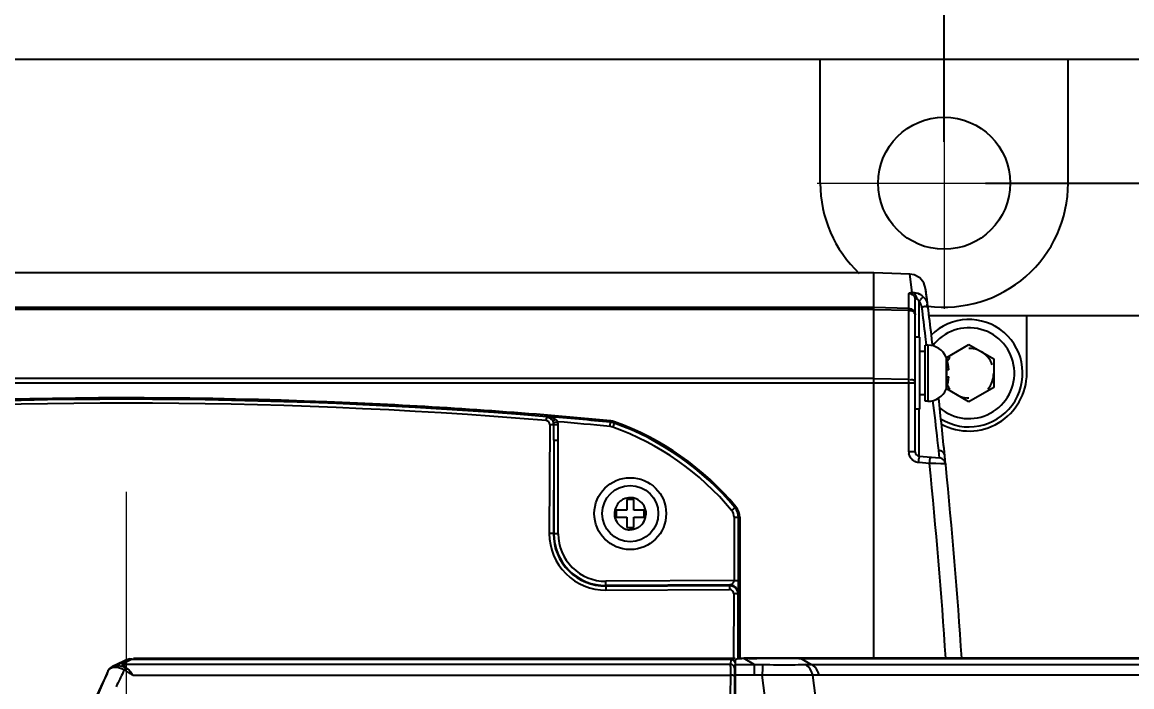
# Model space of a CAD drawing. Header units: millimetres. Extents: x 4086 to 8300, y 123 to 1549.
# Drawn here: x 6932.86 to 6973.16, y 648.55 to 672.7 of the extents above; entities that cross this region are included whole.
import ezdxf

# ---------------------------------------------------------------- set-up
doc = ezdxf.new("R2010")
doc.units = ezdxf.units.MM
doc.linetypes.add('CENTER2', pattern=[28.575, 19.05, -3.175, 3.175, -3.175])
doc.layers.add('中心线层', color=7, linetype='CENTER2', lineweight=0)
doc.layers.add('轮廓实线层', color=7, linetype='Continuous', lineweight=30)
doc.styles.add('思源黑', font='SourceHanSansCN-Normal.ttf')
doc.dimstyles.new('尺寸标注_3_10比例', dxfattribs={"dimtxt": 7, "dimasz": 6, "dimexe": 2, "dimexo": 1.5, "dimgap": 1, "dimtad": 1, "dimdec": 1, "dimlfac": 3.333333, "dimdsep": 46, "dimtxsty": '思源黑', "dimcen": 0.09, "dimadec": 0, "dimazin": 0, "dimtp": 0.01, "dimtm": 0.01, "dimtfac": 1, "dimtdec": 1, "dimtofl": 0, "dimtmove": 0, "dimatfit": 3, "dimfxl": 0, "dimtolj": 1, "dimarcsym": 0})

# ---------------------------------------------------------------- blocks, each defined once
blk = doc.blocks.new('*D2695')
at = {"layer": 'Defpoints', "color": 0}
for p in [(6966.344, 685.272), (6906.344, 666.846), (6966.344, 666.846)]:
    blk.add_point(p, dxfattribs=at)
at = {"layer": '轮廓实线层', "color": 0, "lineweight": -2}
for p, q in [((6906.344, 668.346), (6906.344, 687.272)), ((6966.344, 668.346), (6966.344, 687.272)), ((6912.344, 685.272), (6960.344, 685.272))]:
    blk.add_line(p, q, dxfattribs=at)
at = {"layer": '轮廓实线层', "color": 0}
for points in [[(6912.344, 686.272), (6912.344, 684.272), (6906.344, 685.272)], [(6960.344, 684.272), (6960.344, 686.272), (6966.344, 685.272)]]:
    blk.add_solid(points, dxfattribs=at)
at = {"layer": '轮廓实线层', "color": 0, "insert": (6936.344, 690.176), "char_height": 7, "attachment_point": 5, "style": '思源黑'}
blk.add_mtext('\\A1;200±0.1', dxfattribs=at)
blk = doc.blocks.new('*D2696')
at = {"layer": 'Defpoints', "color": 0}
for p in [(6966.344, 666.846), (6966.344, 606.846), (7038.283, 606.846)]:
    blk.add_point(p, dxfattribs=at)
at = {"layer": '轮廓实线层', "color": 0, "lineweight": -2}
for p, q in [((6967.844, 666.846), (7040.283, 666.846)), ((7038.283, 660.846), (7038.283, 612.846)), ((6967.844, 606.846), (7040.283, 606.846))]:
    blk.add_line(p, q, dxfattribs=at)
at = {"layer": '轮廓实线层', "color": 0}
for points in [[(7039.283, 660.846), (7037.283, 660.846), (7038.283, 666.846)], [(7037.283, 612.846), (7039.283, 612.846), (7038.283, 606.846)]]:
    blk.add_solid(points, dxfattribs=at)
at = {"layer": '轮廓实线层', "color": 0, "insert": (7033.379, 636.846), "char_height": 7, "attachment_point": 5, "rotation": 90, "style": '思源黑'}
blk.add_mtext('\\A1;200±0.1', dxfattribs=at)

msp = doc.modelspace()

# ---------------------------------------------------------------- linework, layer by layer
for p, q in [((6984.344, 671.346), (6904.844, 671.346)), ((6961.844, 666.846), (6961.844, 671.346)), ((6970.844, 666.846), (6970.844, 671.346)), ((6963.794, 663.587), (6851.937, 663.587)), ((6965.096, 663.541), (6963.794, 663.587)), ((6963.794, 649.584), (6963.794, 663.587)), ((6965.181, 662.881), (6965.095, 663.541)), ((6965.062, 657.086), (6965.062, 662.845)), ((6965.752, 662.372), (6965.671, 663.018)), ((6965.262, 662.726), (6965.294, 662.608)), ((6965.294, 657.086), (6965.294, 662.608)), ((6965.431, 661.251), (6965.431, 662.555)), ((6853.517, 662.348), (6963.794, 662.348)), ((6963.794, 662.26), (6853.622, 662.26)), ((6963.794, 662.348), (6965.062, 662.304)), ((6963.794, 662.26), (6965.062, 662.23)), ((6965.793, 662.046), (6986.594, 662.046)), ((6969.344, 659.946), (6969.344, 662.046)), ((6965.444, 661.251), (6965.294, 661.251)), ((6965.444, 661.251), (6965.444, 658.642)), ((6965.704, 660.961), (6965.666, 661.277)), ((6965.747, 660.966), (6965.657, 660.966)), ((6965.657, 658.926), (6965.657, 660.966)), ((6965.747, 660.966), (6965.747, 658.926)), ((6966.419, 660.51), (6967.244, 660.986)), ((6967.244, 660.986), (6968.144, 660.466)), ((6965.657, 660.731), (6965.444, 660.731)), ((6966.411, 660.523), (6966.411, 659.373)), ((6966.411, 660.523), (6966.438, 660.456)), ((6966.438, 660.456), (6966.432, 660.456)), ((6968.144, 660.466), (6968.144, 659.427)), ((6966.516, 660.074), (6966.432, 660.074)), ((6963.794, 659.748), (6856.337, 659.748)), ((6856.443, 659.594), (6965.294, 659.594)), ((6963.794, 659.748), (6965.062, 659.725)), ((6966.432, 659.819), (6966.516, 659.819)), ((6967.244, 658.907), (6966.41, 659.389)), ((6966.438, 659.436), (6966.411, 659.369)), ((6966.411, 659.373), (6966.411, 659.369)), ((6966.432, 659.436), (6966.437, 659.436)), ((6968.144, 659.427), (6967.244, 658.907)), ((6965.657, 659.162), (6965.444, 659.162)), ((6965.747, 658.926), (6965.657, 658.926)), ((6965.444, 658.641), (6965.294, 658.641)), ((6965.431, 656.936), (6965.431, 658.641)), ((6951.922, 658.373), (6951.901, 658.366)), ((6952.025, 658.076), (6952.006, 654.122)), ((6952.31, 658.184), (6952.162, 658.144)), ((6952.325, 658.069), (6952.172, 658.068)), ((6954.212, 658.01), (6954.232, 658.213)), ((6954.377, 658.18), (6954.308, 657.989)), ((6952.172, 657.508), (6952.327, 657.508)), ((6952.172, 657.508), (6952.172, 654.114)), ((6952.327, 654.114), (6952.327, 657.508)), ((6965.294, 657.086), (6965.062, 657.086)), ((6965.431, 656.936), (6966.177, 656.871)), ((6966.164, 656.991), (6966.148, 657.138)), ((6966.177, 656.871), (6966.164, 656.991)), ((6965.813, 656.663), (6965.418, 656.697)), ((6966.035, 656.66), (6965.813, 656.663)), ((6966.222, 656.657), (6966.035, 656.66)), ((6966.395, 656.656), (6966.398, 656.626)), ((6955.071, 655.356), (6954.816, 655.356)), ((6954.816, 655.356), (6954.816, 654.974)), ((6955.071, 654.974), (6955.071, 655.356)), ((6954.816, 654.974), (6954.434, 654.974)), ((6954.434, 654.974), (6954.434, 654.719)), ((6955.454, 654.974), (6955.071, 654.974)), ((6955.454, 654.719), (6955.454, 654.974)), ((6958.781, 655.094), (6958.624, 654.964)), ((6954.434, 654.719), (6954.816, 654.719)), ((6954.816, 654.719), (6954.816, 654.336)), ((6955.071, 654.719), (6955.454, 654.719)), ((6955.071, 654.336), (6955.071, 654.719)), ((6958.716, 654.711), (6958.919, 654.711)), ((6958.716, 654.711), (6958.716, 652.413)), ((6958.872, 652.413), (6958.872, 654.711)), ((6958.919, 654.711), (6958.919, 649.585)), ((6952.327, 654.114), (6952.156, 654.114)), ((6954.816, 654.336), (6955.071, 654.336)), ((6958.716, 652.413), (6954.061, 652.389)), ((6954.062, 652.234), (6954.061, 652.389)), ((6958.716, 652.413), (6958.872, 652.413)), ((6958.561, 652.257), (6954.062, 652.234)), ((6954.062, 652.209), (6954.062, 652.234)), ((6954.062, 652.209), (6958.551, 652.232)), ((6954.062, 652.209), (6954.063, 652.066)), ((6954.063, 652.066), (6958.552, 652.09)), ((6958.551, 652.232), (6958.552, 652.09)), ((6958.702, 651.939), (6958.699, 649.56)), ((6958.862, 651.958), (6958.852, 651.932)), ((6958.852, 651.932), (6958.848, 649.586)), ((6936.862, 649.557), (6936.471, 649.367)), ((6936.762, 649.553), (6936.557, 649.489)), ((6936.862, 649.56), (6936.762, 649.553)), ((6936.862, 649.549), (6936.862, 649.56)), ((6936.862, 649.557), (6958.602, 649.557)), ((6958.751, 649.585), (6936.911, 649.585)), ((6958.602, 649.557), (6958.587, 649.367)), ((6958.66, 649.548), (6958.602, 649.56)), ((6958.602, 649.557), (6958.602, 649.56)), ((6958.769, 624.162), (6958.769, 649.531)), ((6959.21, 649.585), (6958.904, 649.585)), ((6959.441, 649.367), (6959.052, 649.596)), ((6959.178, 649.596), (6959.068, 649.596)), ((6959.211, 649.596), (6959.178, 649.596)), ((6959.251, 649.596), (6959.211, 649.596)), ((6959.25, 649.586), (6959.348, 649.585)), ((6959.443, 649.596), (6959.251, 649.596)), ((6959.348, 649.585), (6959.446, 649.585)), ((6959.546, 649.595), (6959.443, 649.596)), ((6959.446, 649.585), (6959.542, 649.585)), ((6960.57, 649.584), (6959.543, 649.585)), ((6959.844, 649.595), (6959.546, 649.595)), ((6960.463, 649.595), (6959.844, 649.595)), ((6961.032, 649.596), (6960.463, 649.595)), ((6961.031, 649.584), (6960.57, 649.584)), ((6961.063, 649.596), (6961.032, 649.596)), ((7000.702, 649.596), (6961.063, 649.596)), ((6961.121, 649.584), (7000.699, 649.584)), ((6961.124, 649.596), (6961.514, 649.367)), ((6935.97, 649.118), (6935.94, 648.983)), ((6935.971, 649.12), (6935.97, 649.118)), ((6936.557, 649.489), (6936.145, 649.289)), ((6958.587, 649.367), (6936.471, 649.367)), ((6936.557, 649.489), (6936.503, 649.46)), ((6936.569, 649.166), (6936.536, 649.1)), ((6936.591, 649.199), (6936.569, 649.166)), ((6936.648, 649.247), (6936.63, 649.24)), ((6936.63, 649.24), (6936.693, 649.203)), ((6958.584, 649.291), (6958.587, 649.367)), ((6958.736, 649.221), (6958.733, 649.173)), ((6958.748, 649.368), (6958.736, 649.221)), ((6958.769, 649.367), (6959.441, 649.367)), ((6959.441, 649.367), (6959.441, 648.983)), ((6961.514, 649.367), (7001.757, 649.367)), ((6936.88, 648.983), (6958.581, 648.983)), ((6959.441, 648.983), (6958.769, 648.983)), ((7002.042, 648.983), (6961.798, 648.983))]:
    msp.add_line(p, q)
for points in [[(6965.455, 663.406), (6965.255, 663.514), (6965.095, 663.541)], [(6965.67, 663.018), (6965.601, 663.231), (6965.455, 663.406)], [(6952.232, 658.267), (6952.261, 658.243), (6952.288, 658.214), (6952.31, 658.184)], [(6952.325, 658.069), (6952.323, 658.108), (6952.318, 658.146), (6952.31, 658.184)], [(6958.751, 649.423), (6958.739, 649.47), (6958.709, 649.515), (6958.66, 649.548)], [(6959.25, 649.585), (6959.237, 649.586), (6959.224, 649.586), (6959.21, 649.585)], [(6961.063, 649.584), (6961.053, 649.584), (6961.042, 649.584), (6961.031, 649.584)], [(6961.063, 649.584), (6961.083, 649.585), (6961.102, 649.585), (6961.121, 649.585)], [(6935.97, 649.118), (6934.328, 645.268), (6933.64, 642.546)], [(6936.144, 649.288), (6936.047, 649.221), (6935.979, 649.135), (6935.971, 649.12)], [(6936.569, 649.166), (6936.536, 649.183), (6936.503, 649.198), (6936.47, 649.212)], [(6936.63, 649.24), (6936.612, 649.225), (6936.591, 649.199)], [(6936.693, 649.203), (6936.677, 649.218), (6936.662, 649.232), (6936.648, 649.247)]]:
    msp.add_lwpolyline(points)
for centre, radius in [((6966.344, 666.846), 2.4), ((6954.944, 654.846), 1.305), ((6954.944, 654.846), 1.02)]:
    msp.add_circle(centre, radius)
for centre, radius, start, end in [((6966.344, 666.846), 4.5, 180, 226.7586), ((6966.344, 666.846), 4.5, 262.4407, 0), ((6965.188, 662.33), 0.555, 55.6461, 61.8867), ((6744.004, 634.548), 223.487, 6.77961, 7.3189), ((6962.909, 665.021), 3.527, 315.6408, 317.1113), ((6965.181, 662.302), 0.355, 7.1948, 45.3452), ((6965.178, 662.316), 0.571, 45.5007, 55.6541), ((6744.044, 634.55), 223.228, 6.87656, 7.15196), ((6967.244, 659.946), 1.95, 237.944, 134.9421), ((6967.244, 659.946), 1.65, 229.6258, 143.2503), ((6965.747, 660.246), 0.72, 22.6199, 90), ((6967.244, 659.946), 0.9, 69.9997, 90), ((6965.027, 659.946), 1.495, 4.8938, 19.9521), ((6967.244, 659.946), 0.9, 139.9976, 151.9724), ((6967.244, 659.946), 0.9, 19.9976, 60), ((6965.027, 659.946), 1.411, 354.8143, 5.1857), ((6967.244, 659.946), 2.1, 241.5135, 0), ((6965.027, 659.946), 1.495, 340.0479, 355.1062), ((6967.244, 659.946), 0.9, 319.9976, 0), ((6965.747, 659.646), 0.72, 270, 337.3801), ((6967.244, 659.946), 0.9, 208.0276, 220.0024), ((6936.644, 474.251), 184.746, 85.26292, 94.73728), ((6936.644, 474.337), 184.52, 85.26097, 94.73924), ((6785.044, 637.04), 182.215, 6.44965, 6.90532), ((6744.004, 634.548), 223.487, 5.75312, 6.29768), ((6967.244, 659.946), 0.9, 249.9997, 270), ((6937.961, 489.927), 169.023, 84.47751, 85.26215), ((6951.875, 658.067), 0.298, 0.2369, 14.9591), ((6784.456, 657.958), 167.716, 359.84626, 0.03759), ((6937.961, 489.927), 168.867, 84.47752, 85.12576), ((6871.52, 657.514), 80.807, 359.99571, 0.39357), ((6954.174, 657.615), 0.397, 70.2548, 84.4751), ((6954.174, 657.615), 0.553, 70.2548, 84.4751), ((6954.174, 657.615), 0.6, 70.2548, 84.4751), ((6950.93, 648.577), 10, 39.6964, 70.2548), ((6950.93, 648.577), 10.156, 39.6964, 70.2548), ((6950.93, 648.577), 10.203, 39.6964, 70.2548), ((6784.684, 637.001), 182.578, 6.3321, 6.44894), ((6965.446, 657.086), 0.384, 180.0431, 188.5234), ((6965.444, 657.086), 0.15, 180, 265), ((6966.156, 656.632), 0.24, 5.6898, 85), ((6748.695, 634.965), 218.778, 5.69856, 5.76738), ((6748.706, 634.965), 218.188, 3.84346, 5.70712), ((6748.695, 634.965), 218.778, 3.83304, 5.68199), ((6954.943, 654.847), 0.576, 115.1801, 129.0292), ((6954.943, 654.841), 0.583, 67.9439, 76.101), ((6954.943, 654.845), 0.578, 6.5115, 37.0938), ((6958.319, 654.711), 0.397, 359.9996, 39.6964), ((6958.319, 654.711), 0.553, 0, 39.6964), ((6958.319, 654.711), 0.6, 0, 39.6964), ((6954.928, 654.833), 0.556, 215.3856, 222.48), ((6954.053, 654.113), 2.047, 179.7461, 270.2928), ((6954.052, 654.106), 1.897, 179.7395, 270.3057), ((6954.053, 654.114), 1.881, 180, 270.2969), ((6954.053, 654.114), 1.725, 180, 270.2969), ((6940.762, 652.378), 18.11, 359.6782, 0.111), ((6958.554, 651.935), 0.296, 49.8144, 60.2322), ((6958.696, 648.665), 3.273, 89.1702, 89.9), ((6945.206, 652.353), 13.666, 359.3065, 359.6784), ((6936.848, 648.889), 0.667, 108.8502, 115.8257), ((6936.914, 649.037), 0.556, 112.8858, 119.4955), ((6936.87, 649.058), 0.52, 109.2811, 115.5328), ((6936.908, 648.946), 0.639, 102.7455, 109.1773), ((6936.174, 649.014), 0.229, 145.5236, 152.524), ((6936.308, 648.952), 0.374, 108.6994, 115.8809), ((6936.846, 648.892), 0.664, 121.1324, 136.4654), ((6988.239, 648.851), 29.658, 179.4071, 179.7464), ((6971.391, 649.033), 12.809, 178.847, 179.442), ((6960.551, 694.128), 44.771, 268.9726, 270.3393), ((6960.654, 677.677), 28.32, 270.3288, 271.2629), ((7040.057, 598.833), 115.079, 154.10015, 154.40163), ((8953.816, 636.846), 1995.272, 179.651495, 180.348505), ((8875.714, 637.08), 1917.02, 179.645758, 180.005471), ((6967.734, 649.01), 9.003, 179.6531, 180.1412), ((6971.279, 649.015), 12.547, 180.1241, 180.2827), ((6959.441, 634.474), 14.508, 88.828, 89.9988), ((6961.798, 640.678), 8.304, 89.9993, 91.5496)]:
    msp.add_arc(centre, radius, start, end)
for points, knots in [([(6965.062, 662.845), (6965.063, 662.855), (6965.109, 662.885), (6965.153, 662.875), (6965.188, 662.875)], [0, 0, 0, 0, 0.205999, 1, 1, 1, 1]), ([(6965.339, 662.644), (6965.327, 662.641), (6965.308, 662.635), (6965.294, 662.616), (6965.294, 662.608)], [0, 0, 0, 0, 0.605236, 1, 1, 1, 1]), ([(6965.319, 662.74), (6965.325, 662.724), (6965.334, 662.692), (6965.338, 662.66), (6965.339, 662.644)], [0, 0, 0, 0, 0.509933, 1, 1, 1, 1]), ([(6965.431, 662.555), (6965.421, 662.581), (6965.402, 662.621), (6965.355, 662.648), (6965.339, 662.644)], [0, 0, 0, 0, 0.622737, 1, 1, 1, 1]), ([(6965.579, 662.724), (6965.576, 662.71), (6965.54, 662.677), (6965.514, 662.643), (6965.493, 662.62)], [0, 0, 0, 0, 0.305092, 1, 1, 1, 1]), ([(6965.718, 662.521), (6965.722, 662.501), (6965.725, 662.457), (6965.713, 662.414), (6965.704, 662.393)], [0, 0, 0, 0, 0.473256, 1, 1, 1, 1]), ([(6965.062, 662.23), (6965.116, 662.228), (6965.186, 662.223), (6965.278, 662.158), (6965.248, 662.113), (6965.232, 662.099)], [0, 0, 0, 0, 0.575202, 0.776098, 1, 1, 1, 1]), ([(6965.752, 662.372), (6965.755, 662.351), (6965.631, 662.379), (6965.587, 662.349), (6965.535, 662.342)], [0, 0, 0, 0, 0.287922, 1, 1, 1, 1]), ([(6965.294, 659.603), (6965.294, 659.651), (6965.212, 659.725), (6965.136, 659.702), (6965.11, 659.692)], [0, 0, 0, 0, 0.633043, 1, 1, 1, 1]), ([(6954.232, 658.213), (6951.357, 658.491), (6939.649, 659.317), (6927.861, 659.064), (6919.056, 658.213)], [0, 0, 0, 0, 0.246151, 1, 1, 1, 1]), ([(6951.901, 658.366), (6951.9, 658.362), (6951.898, 658.315), (6951.892, 658.269), (6951.888, 658.226)], [0, 0, 0, 0, 0.08337, 1, 1, 1, 1]), ([(6952.033, 658.33), (6952.016, 658.341), (6951.98, 658.36), (6951.941, 658.37), (6951.922, 658.373)], [0, 0, 0, 0, 0.51274, 1, 1, 1, 1]), ([(6952.172, 658.068), (6952.166, 658.07), (6952.117, 658.075), (6952.068, 658.076), (6952.025, 658.076)], [0, 0, 0, 0, 0.127156, 1, 1, 1, 1]), ([(6952.033, 658.33), (6952.042, 658.326), (6952.066, 658.323), (6952.088, 658.329), (6952.099, 658.334)], [0, 0, 0, 0, 0.46087, 1, 1, 1, 1]), ([(6952.114, 658.248), (6952.103, 658.265), (6952.078, 658.295), (6952.048, 658.32), (6952.033, 658.33)], [0, 0, 0, 0, 0.524569, 1, 1, 1, 1]), ([(6952.114, 658.248), (6952.126, 658.238), (6952.173, 658.242), (6952.21, 658.255), (6952.232, 658.267)], [0, 0, 0, 0, 0.389065, 1, 1, 1, 1]), ([(6952.162, 658.144), (6952.157, 658.163), (6952.144, 658.199), (6952.125, 658.233), (6952.114, 658.248)], [0, 0, 0, 0, 0.515537, 1, 1, 1, 1]), ([(6965.109, 656.9), (6965.099, 656.92), (6965.08, 656.962), (6965.07, 657.007), (6965.066, 657.029)], [0, 0, 0, 0, 0.500335, 1, 1, 1, 1]), ([(6965.418, 656.697), (6965.423, 656.753), (6965.404, 656.807), (6965.454, 656.934), (6965.431, 656.936)], [0, 0, 0, 0, 0.706583, 1, 1, 1, 1]), ([(6965.825, 656.902), (6965.848, 656.9), (6965.798, 656.773), (6965.817, 656.719), (6965.813, 656.663)], [0, 0, 0, 0, 0.293418, 1, 1, 1, 1]), ([(6966.245, 657.113), (6966.23, 657.121), (6966.198, 657.132), (6966.164, 657.138), (6966.148, 657.138)], [0, 0, 0, 0, 0.508675, 1, 1, 1, 1]), ([(6966.33, 657.044), (6966.319, 657.058), (6966.294, 657.086), (6966.262, 657.105), (6966.245, 657.113)], [0, 0, 0, 0, 0.492273, 1, 1, 1, 1]), ([(6966.366, 656.95), (6966.364, 656.967), (6966.356, 657), (6966.34, 657.03), (6966.33, 657.044)], [0, 0, 0, 0, 0.483394, 1, 1, 1, 1]), ([(6966.395, 656.656), (6966.394, 656.671), (6966.304, 656.635), (6966.265, 656.657), (6966.222, 656.657)], [0, 0, 0, 0, 0.260201, 1, 1, 1, 1]), ([(6955.174, 654.323), (6955.189, 654.329), (6955.218, 654.341), (6955.245, 654.355), (6955.259, 654.363)], [0, 0, 0, 0, 0.502353, 1, 1, 1, 1]), ([(6955.259, 654.363), (6955.269, 654.369), (6955.29, 654.383), (6955.309, 654.398), (6955.318, 654.406)], [0, 0, 0, 0, 0.497102, 1, 1, 1, 1]), ([(6952.156, 654.114), (6952.151, 654.117), (6952.099, 654.118), (6952.051, 654.122), (6952.006, 654.122)], [0, 0, 0, 0, 0.098926, 1, 1, 1, 1]), ([(6954.867, 654.262), (6954.88, 654.26), (6954.906, 654.26), (6954.932, 654.265), (6954.944, 654.269)], [0, 0, 0, 0, 0.501922, 1, 1, 1, 1]), ([(6954.944, 654.269), (6954.956, 654.265), (6954.981, 654.262), (6955.006, 654.265), (6955.018, 654.268)], [0, 0, 0, 0, 0.493059, 1, 1, 1, 1]), ([(6958.561, 652.257), (6958.568, 652.263), (6958.635, 652.278), (6958.695, 652.332), (6958.712, 652.386)], [0, 0, 0, 0, 0.140086, 1, 1, 1, 1]), ([(6958.712, 652.386), (6958.713, 652.391), (6958.715, 652.4), (6958.716, 652.409), (6958.716, 652.413)], [0, 0, 0, 0, 0.499428, 1, 1, 1, 1]), ([(6958.626, 652.07), (6958.615, 652.076), (6958.591, 652.086), (6958.565, 652.09), (6958.552, 652.09)], [0, 0, 0, 0, 0.500259, 1, 1, 1, 1]), ([(6958.852, 651.932), (6958.845, 651.94), (6958.801, 651.93), (6958.769, 651.938), (6958.744, 651.938)], [0, 0, 0, 0, 0.285113, 1, 1, 1, 1]), ([(6958.862, 651.958), (6958.866, 651.966), (6958.862, 652.045), (6958.87, 652.12), (6958.871, 652.188)], [0, 0, 0, 0, 0.10994, 1, 1, 1, 1]), ([(6958.602, 649.557), (6958.626, 649.557), (6958.676, 649.538), (6958.713, 649.502), (6958.727, 649.48)], [0, 0, 0, 0, 0.48284, 1, 1, 1, 1]), ([(6958.769, 649.531), (6958.769, 649.537), (6958.777, 649.551), (6958.789, 649.559), (6958.796, 649.563)], [0, 0, 0, 0, 0.39183, 1, 1, 1, 1]), ([(6958.796, 649.563), (6958.811, 649.571), (6958.849, 649.584), (6958.889, 649.587), (6958.912, 649.587)], [0, 0, 0, 0, 0.410372, 1, 1, 1, 1]), ([(6958.912, 649.587), (6958.926, 649.587), (6958.954, 649.586), (6958.981, 649.582), (6958.996, 649.58)], [0, 0, 0, 0, 0.467662, 1, 1, 1, 1]), ([(6936.47, 649.212), (6936.421, 649.231), (6936.263, 649.281), (6936.051, 649.24), (6935.985, 649.144)], [0, 0, 0, 0, 0.312965, 1, 1, 1, 1]), ([(6936.499, 649.342), (6936.496, 649.342), (6936.488, 649.34), (6936.482, 649.337), (6936.478, 649.336)], [0, 0, 0, 0, 0.487768, 1, 1, 1, 1]), ([(6958.661, 649.347), (6958.65, 649.353), (6958.626, 649.363), (6958.6, 649.367), (6958.587, 649.367)], [0, 0, 0, 0, 0.499632, 1, 1, 1, 1]), ([(6958.736, 649.221), (6958.736, 649.246), (6958.721, 649.297), (6958.683, 649.334), (6958.661, 649.347)], [0, 0, 0, 0, 0.497969, 1, 1, 1, 1]), ([(6958.727, 649.48), (6958.733, 649.471), (6958.743, 649.453), (6958.749, 649.432), (6958.75, 649.422)], [0, 0, 0, 0, 0.514406, 1, 1, 1, 1]), ([(6958.733, 649.173), (6958.733, 649.158), (6958.732, 649.121), (6958.732, 649.085), (6958.731, 649.064)], [0, 0, 0, 0, 0.417721, 1, 1, 1, 1]), ([(6959.749, 649.364), (6959.748, 649.348), (6959.743, 649.22), (6959.74, 649.091), (6959.738, 648.98)], [0, 0, 0, 0, 0.128497, 1, 1, 1, 1]), ([(6961.573, 648.98), (6961.562, 649.025), (6961.51, 649.18), (6961.39, 649.329), (6961.278, 649.364)], [0, 0, 0, 0, 0.286477, 1, 1, 1, 1]), ([(6961.798, 648.983), (6961.787, 649.028), (6961.739, 649.181), (6961.624, 649.33), (6961.514, 649.367)], [0, 0, 0, 0, 0.28723, 1, 1, 1, 1]), ([(6933.599, 642.573), (6933.727, 643.136), (6934.308, 645.34), (6935.169, 647.467), (6935.94, 648.983)], [0, 0, 0, 0, 0.253564, 1, 1, 1, 1]), ([(6958.652, 648.974), (6958.64, 648.977), (6958.617, 648.981), (6958.593, 648.982), (6958.581, 648.983)], [0, 0, 0, 0, 0.495059, 1, 1, 1, 1]), ([(6958.729, 648.932), (6958.728, 648.943), (6958.696, 648.962), (6958.67, 648.97), (6958.652, 648.974)], [0, 0, 0, 0, 0.360695, 1, 1, 1, 1]), ([(6961.573, 648.98), (6961.438, 648.981), (6960.826, 648.985), (6960.214, 648.982), (6959.738, 648.98)], [0, 0, 0, 0, 0.221456, 1, 1, 1, 1]), ([(6959.738, 624.713), (6960.225, 628.735), (6960.676, 636.847), (6960.225, 644.958), (6959.738, 648.98)], [0, 0, 0, 0, 0.500025, 1, 1, 1, 1]), ([(6961.573, 624.713), (6962.138, 628.727), (6962.663, 636.846), (6962.137, 644.965), (6961.573, 648.98)], [0, 0, 0, 0, 0.499999, 1, 1, 1, 1])]:
    msp.add_open_spline(points, degree=3, knots=knots)
for points in [[(6965.062, 662.845), (6965.14, 662.843), (6965.224, 662.793), (6965.262, 662.726)], [(6965.179, 662.881), (6965.271, 662.885), (6965.368, 662.863), (6965.449, 662.819)], [(6965.179, 662.881), (6965.245, 662.87), (6965.297, 662.802), (6965.319, 662.74)], [(6965.579, 662.724), (6965.637, 662.666), (6965.7, 662.601), (6965.718, 662.521)], [(6965.062, 662.304), (6965.172, 662.301), (6965.294, 662.18), (6965.294, 662.07)], [(6952.025, 658.076), (6952.026, 658.144), (6951.956, 658.22), (6951.888, 658.226)], [(6951.901, 658.366), (6951.971, 658.36), (6952.072, 658.317), (6952.076, 658.246)], [(6951.922, 658.373), (6951.982, 658.367), (6952.042, 658.354), (6952.099, 658.334)], [(6952.099, 658.334), (6952.146, 658.317), (6952.191, 658.295), (6952.232, 658.267)], [(6952.172, 657.508), (6952.166, 656.377), (6952.161, 655.246), (6952.156, 654.114)], [(6965.237, 656.76), (6965.185, 656.795), (6965.139, 656.844), (6965.109, 656.9)], [(6965.418, 656.697), (6965.355, 656.703), (6965.291, 656.725), (6965.237, 656.76)], [(6954.581, 655.295), (6954.43, 655.173), (6954.343, 654.943), (6954.375, 654.752)], [(6954.944, 655.423), (6954.86, 655.423), (6954.774, 655.404), (6954.698, 655.368)], [(6955.083, 655.406), (6955.037, 655.417), (6954.99, 655.423), (6954.944, 655.423)], [(6955.404, 655.194), (6955.343, 655.276), (6955.256, 655.342), (6955.161, 655.381)], [(6955.318, 654.406), (6955.456, 654.522), (6955.538, 654.731), (6955.517, 654.911)], [(6954.375, 654.752), (6954.389, 654.666), (6954.424, 654.582), (6954.474, 654.511)], [(6954.518, 654.457), (6954.608, 654.359), (6954.734, 654.277), (6954.867, 654.262)], [(6955.018, 654.268), (6955.072, 654.28), (6955.123, 654.303), (6955.174, 654.323)], [(6958.551, 652.232), (6958.603, 652.233), (6958.656, 652.218), (6958.701, 652.193)], [(6958.71, 652.217), (6958.665, 652.242), (6958.612, 652.257), (6958.561, 652.257)], [(6958.702, 651.939), (6958.702, 651.989), (6958.67, 652.045), (6958.626, 652.07)], [(6958.862, 651.958), (6958.862, 652.058), (6958.798, 652.168), (6958.71, 652.217)], [(6958.745, 652.162), (6958.81, 652.107), (6958.852, 652.017), (6958.852, 651.932)], [(6936.862, 649.557), (6936.785, 649.558), (6936.706, 649.545), (6936.632, 649.52)], [(6936.018, 649.185), (6936.051, 649.229), (6936.095, 649.265), (6936.144, 649.289)], [(6936.188, 649.307), (6936.329, 649.355), (6936.502, 649.315), (6936.63, 649.24)], [(6936.648, 649.247), (6936.608, 649.29), (6936.557, 649.35), (6936.499, 649.342)], [(6936.88, 648.983), (6936.776, 649.044), (6936.673, 649.106), (6936.569, 649.166)], [(6936.693, 649.203), (6936.765, 649.14), (6936.825, 649.064), (6936.871, 648.981)], [(6959.441, 649.367), (6959.544, 649.367), (6959.646, 649.367), (6959.749, 649.363)], [(6961.278, 649.364), (6961.357, 649.366), (6961.435, 649.368), (6961.514, 649.365)]]:
    msp.add_open_spline(points, degree=3)
at = {"layer": '中心线层'}
for p, q in [((6966.344, 671.409), (6966.344, 662.283)), ((6961.737, 666.846), (6970.95, 666.846)), ((6936.644, 655.642), (6936.644, 629.101))]:
    msp.add_line(p, q, dxfattribs=at)

# ---------------------------------------------------------------- dimensions: what is measured, and where the dimension line sits
at = {"layer": '轮廓实线层'}
dim = msp.add_linear_dim(base=(6966.344, 685.272), p1=(6906.344, 666.846), p2=(6966.344, 666.846), text='<>±0.1', dimstyle='尺寸标注_3_10比例', dxfattribs=at)
dim.commit()
dim.dimension.update_dxf_attribs({"geometry": '*D2695', "text_midpoint": (6936.344, 690.176)})
dim = msp.add_linear_dim(base=(7038.283, 606.846), p1=(6966.344, 666.846), p2=(6966.344, 606.846), angle=90, text='<>±0.1', dimstyle='尺寸标注_3_10比例', dxfattribs=at)
dim.commit()
dim.dimension.update_dxf_attribs({"geometry": '*D2696', "text_midpoint": (7038.283, 636.846), "dimtype": 160})

doc.saveas('drawing.dxf')
